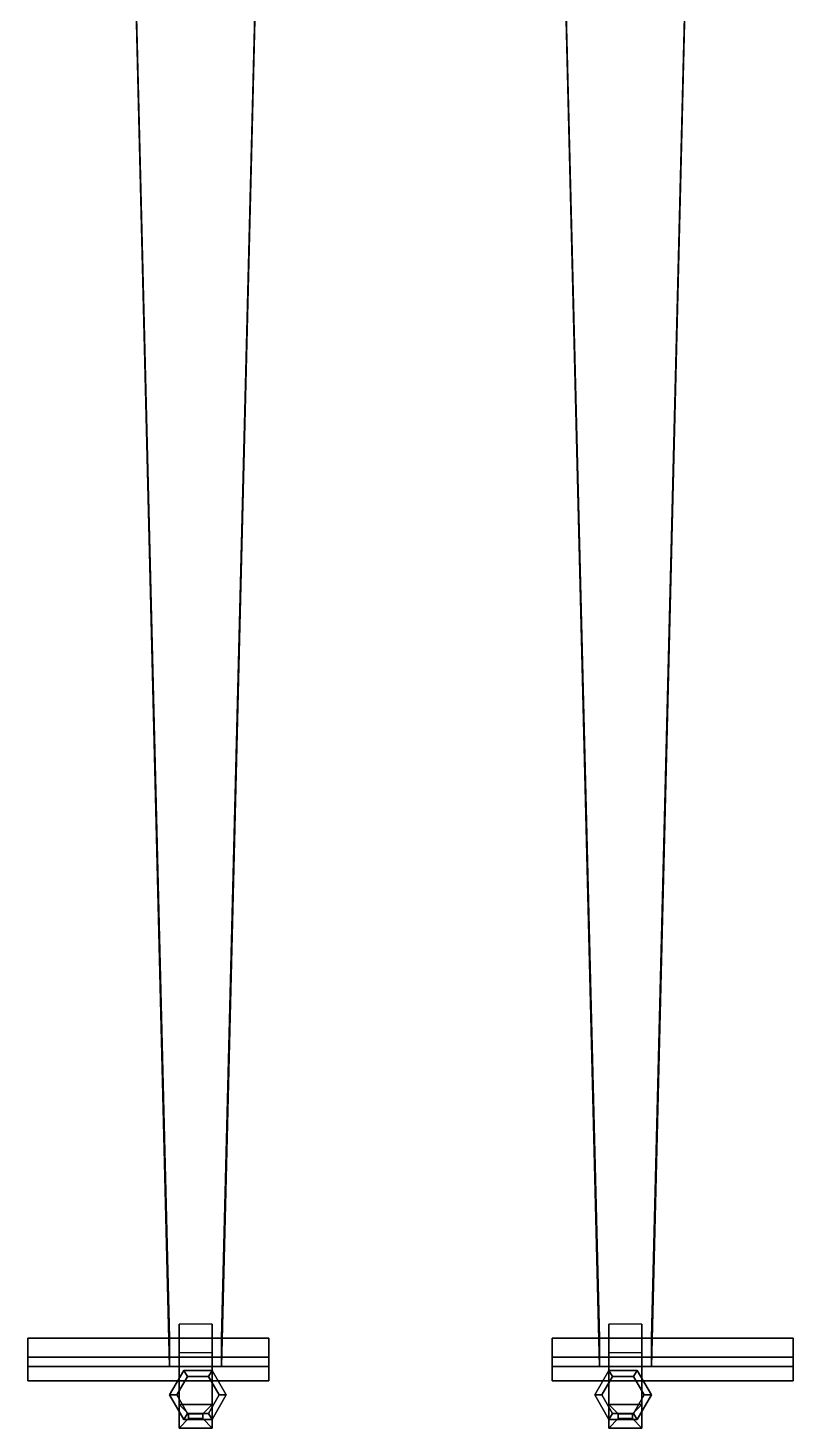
# Model space of a CAD drawing. Header units: millimetres. Extents: x -1.26 to 7, y -4.74 to 2.87.
# Drawn here: x -0.81 to 0.81, y -4.74 to -1.776 of the extents above; entities that cross this region are included whole.
import ezdxf

# ---------------------------------------------------------------- set-up
doc = ezdxf.new("R2010")
doc.units = ezdxf.units.MM
doc.layers.add('supports', color=5, linetype='Continuous')

msp = doc.modelspace()

# ---------------------------------------------------------------- linework, layer by layer
at = {"layer": 'supports'}
for points in [[(-0.6, -0.96, 0.55), (-0.51, -4.55, 0.34), (-0.51, -4.61, 0.45), (-0.6, -0.96, 0.84)], [(-0.6, -0.96, 0.84), (-0.51, -4.61, 0.45), (-0.4, -4.61, 0.45), (-0.31, -0.96, 0.84)], [(-0.31, -0.96, 0.55), (-0.4, -4.55, 0.34), (-0.51, -4.55, 0.34), (-0.6, -0.96, 0.55)], [(-0.4, -4.61, 0.45), (-0.4, -4.55, 0.34), (-0.31, -0.96, 0.55), (-0.31, -0.96, 0.84)], [(0.31, -0.96, 0.55), (0.4, -4.55, 0.34), (0.4, -4.61, 0.45), (0.31, -0.96, 0.84)], [(0.6, -0.96, 0.55), (0.51, -4.55, 0.34), (0.4, -4.55, 0.34), (0.31, -0.96, 0.55)], [(0.31, -0.96, 0.84), (0.4, -4.61, 0.45), (0.51, -4.61, 0.45), (0.6, -0.96, 0.84)], [(0.51, -4.61, 0.45), (0.51, -4.55, 0.34), (0.6, -0.96, 0.55), (0.6, -0.96, 0.84)], [(-0.42, -4.69, 0.57), (-0.42, -4.52, 0.45), (-0.49, -4.52, 0.45), (-0.49, -4.69, 0.57)], [(-0.49, -4.52, 0.45), (-0.49, -4.58, 0.45), (-0.49, -4.74, 0.56), (-0.49, -4.69, 0.57)], [(-0.42, -4.74, 0.56), (-0.42, -4.58, 0.45), (-0.42, -4.52, 0.45), (-0.42, -4.69, 0.57)], [(0.42, -4.52, 0.45), (0.42, -4.58, 0.45), (0.42, -4.74, 0.56), (0.42, -4.69, 0.57)], [(0.49, -4.69, 0.57), (0.49, -4.52, 0.45), (0.42, -4.52, 0.45), (0.42, -4.69, 0.57)], [(0.49, -4.74, 0.56), (0.49, -4.58, 0.45), (0.49, -4.52, 0.45), (0.49, -4.69, 0.57)], [(-0.81, -4.61, 0.45), (-0.81, -4.55, 0.34), (-0.3, -4.55, 0.34), (-0.3, -4.61, 0.45)], [(-0.3, -4.61, 0.45), (-0.3, -4.55, 0.34), (-0.81, -4.55, 0.34), (-0.81, -4.61, 0.45)], [(-0.3, -4.55, 0.34), (-0.3, -4.55, 0.29), (-0.81, -4.55, 0.29), (-0.81, -4.55, 0.34)], [(-0.81, -4.55, 0.34), (-0.81, -4.55, 0.29), (-0.3, -4.55, 0.29), (-0.3, -4.55, 0.34)], [(-0.81, -4.55, 0.29), (-0.81, -4.59, 0.19), (-0.3, -4.59, 0.19), (-0.3, -4.55, 0.29)], [(-0.3, -4.55, 0.29), (-0.3, -4.59, 0.19), (-0.81, -4.59, 0.19), (-0.81, -4.55, 0.29)], [(0.3, -4.55, 0.34), (0.3, -4.55, 0.29), (0.81, -4.55, 0.29), (0.81, -4.55, 0.34)], [(0.81, -4.55, 0.34), (0.81, -4.55, 0.29), (0.3, -4.55, 0.29), (0.3, -4.55, 0.34)], [(0.81, -4.55, 0.29), (0.81, -4.59, 0.19), (0.3, -4.59, 0.19), (0.3, -4.55, 0.29)], [(0.3, -4.55, 0.29), (0.3, -4.59, 0.19), (0.81, -4.59, 0.19), (0.81, -4.55, 0.29)], [(0.81, -4.61, 0.45), (0.81, -4.55, 0.34), (0.3, -4.55, 0.34), (0.3, -4.61, 0.45)], [(0.3, -4.61, 0.45), (0.3, -4.55, 0.34), (0.81, -4.55, 0.34), (0.81, -4.61, 0.45)], [(-0.49, -4.74, 0.56), (-0.49, -4.58, 0.45), (-0.42, -4.58, 0.45), (-0.42, -4.74, 0.56)], [(0.42, -4.74, 0.56), (0.42, -4.58, 0.45), (0.49, -4.58, 0.45), (0.49, -4.74, 0.56)], [(-0.3, -4.64, 0.47), (-0.3, -4.61, 0.45), (-0.81, -4.61, 0.45), (-0.81, -4.64, 0.47)], [(-0.81, -4.64, 0.47), (-0.81, -4.61, 0.45), (-0.3, -4.61, 0.45), (-0.3, -4.64, 0.47)], [(-0.51, -4.67, 0.48), (-0.495, -4.67, 0.4887), (-0.4725, -4.631, 0.4887), (-0.48, -4.618, 0.48)], [(-0.495, -4.67, 0.4713), (-0.51, -4.67, 0.48), (-0.48, -4.618, 0.48), (-0.4725, -4.631, 0.4713)], [(-0.48, -4.618, 0.48), (-0.4725, -4.631, 0.4887), (-0.4275, -4.631, 0.4887), (-0.42, -4.618, 0.48)], [(-0.4725, -4.631, 0.4713), (-0.48, -4.618, 0.48), (-0.42, -4.618, 0.48), (-0.4275, -4.631, 0.4713)], [(-0.42, -4.618, 0.48), (-0.4275, -4.631, 0.4887), (-0.405, -4.67, 0.4887), (-0.39, -4.67, 0.48)], [(-0.4275, -4.631, 0.4713), (-0.42, -4.618, 0.48), (-0.39, -4.67, 0.48), (-0.405, -4.67, 0.4713)], [(0.81, -4.64, 0.47), (0.81, -4.61, 0.45), (0.3, -4.61, 0.45), (0.3, -4.64, 0.47)], [(0.3, -4.64, 0.47), (0.3, -4.61, 0.45), (0.81, -4.61, 0.45), (0.81, -4.64, 0.47)], [(0.39, -4.67, 0.48), (0.405, -4.67, 0.4887), (0.4275, -4.631, 0.4887), (0.42, -4.618, 0.48)], [(0.405, -4.67, 0.4713), (0.39, -4.67, 0.48), (0.42, -4.618, 0.48), (0.4275, -4.631, 0.4713)], [(0.42, -4.618, 0.48), (0.4275, -4.631, 0.4887), (0.4725, -4.631, 0.4887), (0.48, -4.618, 0.48)], [(0.4275, -4.631, 0.4713), (0.42, -4.618, 0.48), (0.48, -4.618, 0.48), (0.4725, -4.631, 0.4713)], [(0.48, -4.618, 0.48), (0.4725, -4.631, 0.4887), (0.495, -4.67, 0.4887), (0.51, -4.67, 0.48)], [(0.4725, -4.631, 0.4713), (0.48, -4.618, 0.48), (0.51, -4.67, 0.48), (0.495, -4.67, 0.4713)], [(-0.495, -4.67, 0.4887), (-0.495, -4.67, 0.4713), (-0.4725, -4.631, 0.4713), (-0.4725, -4.631, 0.4887)], [(-0.4725, -4.631, 0.4887), (-0.4725, -4.631, 0.4713), (-0.4275, -4.631, 0.4713), (-0.4275, -4.631, 0.4887)], [(-0.4275, -4.631, 0.4887), (-0.4275, -4.631, 0.4713), (-0.405, -4.67, 0.4713), (-0.405, -4.67, 0.4887)], [(0.405, -4.67, 0.4887), (0.405, -4.67, 0.4713), (0.4275, -4.631, 0.4713), (0.4275, -4.631, 0.4887)], [(0.4275, -4.631, 0.4887), (0.4275, -4.631, 0.4713), (0.4725, -4.631, 0.4713), (0.4725, -4.631, 0.4887)], [(0.4725, -4.631, 0.4887), (0.4725, -4.631, 0.4713), (0.495, -4.67, 0.4713), (0.495, -4.67, 0.4887)], [(-0.48, -4.722, 0.48), (-0.4725, -4.709, 0.4887), (-0.495, -4.67, 0.4887), (-0.51, -4.67, 0.48)], [(-0.4725, -4.709, 0.4713), (-0.48, -4.722, 0.48), (-0.51, -4.67, 0.48), (-0.495, -4.67, 0.4713)], [(-0.4725, -4.709, 0.4887), (-0.4725, -4.709, 0.4713), (-0.495, -4.67, 0.4713), (-0.495, -4.67, 0.4887)], [(-0.39, -4.67, 0.48), (-0.405, -4.67, 0.4887), (-0.4275, -4.709, 0.4887), (-0.42, -4.722, 0.48)], [(-0.405, -4.67, 0.4887), (-0.405, -4.67, 0.4713), (-0.4275, -4.709, 0.4713), (-0.4275, -4.709, 0.4887)], [(-0.405, -4.67, 0.4713), (-0.39, -4.67, 0.48), (-0.42, -4.722, 0.48), (-0.4275, -4.709, 0.4713)], [(0.42, -4.722, 0.48), (0.4275, -4.709, 0.4887), (0.405, -4.67, 0.4887), (0.39, -4.67, 0.48)], [(0.4275, -4.709, 0.4713), (0.42, -4.722, 0.48), (0.39, -4.67, 0.48), (0.405, -4.67, 0.4713)], [(0.4275, -4.709, 0.4887), (0.4275, -4.709, 0.4713), (0.405, -4.67, 0.4713), (0.405, -4.67, 0.4887)], [(0.51, -4.67, 0.48), (0.495, -4.67, 0.4887), (0.4725, -4.709, 0.4887), (0.48, -4.722, 0.48)], [(0.495, -4.67, 0.4887), (0.495, -4.67, 0.4713), (0.4725, -4.709, 0.4713), (0.4725, -4.709, 0.4887)], [(0.495, -4.67, 0.4713), (0.51, -4.67, 0.48), (0.48, -4.722, 0.48), (0.4725, -4.709, 0.4713)], [(-0.44, -4.71, 0.73), (-0.42, -4.69, 0.57), (-0.49, -4.69, 0.57), (-0.47, -4.71, 0.73)], [(-0.49, -4.69, 0.57), (-0.49, -4.74, 0.56), (-0.47, -4.72, 0.73), (-0.47, -4.71, 0.73)], [(-0.42, -4.722, 0.48), (-0.4275, -4.709, 0.4887), (-0.4725, -4.709, 0.4887), (-0.48, -4.722, 0.48)], [(-0.4275, -4.709, 0.4713), (-0.42, -4.722, 0.48), (-0.48, -4.722, 0.48), (-0.4725, -4.709, 0.4713)], [(-0.4275, -4.709, 0.4887), (-0.4275, -4.709, 0.4713), (-0.4725, -4.709, 0.4713), (-0.4725, -4.709, 0.4887)], [(-0.47, -4.71, 0.73), (-0.47, -4.72, 0.73), (-0.44, -4.72, 0.73), (-0.44, -4.71, 0.73)], [(-0.44, -4.72, 0.73), (-0.42, -4.74, 0.56), (-0.42, -4.69, 0.57), (-0.44, -4.71, 0.73)], [(0.47, -4.71, 0.73), (0.49, -4.69, 0.57), (0.42, -4.69, 0.57), (0.44, -4.71, 0.73)], [(0.42, -4.69, 0.57), (0.42, -4.74, 0.56), (0.44, -4.72, 0.73), (0.44, -4.71, 0.73)], [(0.48, -4.722, 0.48), (0.4725, -4.709, 0.4887), (0.4275, -4.709, 0.4887), (0.42, -4.722, 0.48)], [(0.4725, -4.709, 0.4713), (0.48, -4.722, 0.48), (0.42, -4.722, 0.48), (0.4275, -4.709, 0.4713)], [(0.4725, -4.709, 0.4887), (0.4725, -4.709, 0.4713), (0.4275, -4.709, 0.4713), (0.4275, -4.709, 0.4887)], [(0.44, -4.71, 0.73), (0.44, -4.72, 0.73), (0.47, -4.72, 0.73), (0.47, -4.71, 0.73)], [(0.47, -4.72, 0.73), (0.49, -4.74, 0.56), (0.49, -4.69, 0.57), (0.47, -4.71, 0.73)], [(-0.47, -4.72, 0.73), (-0.49, -4.74, 0.56), (-0.42, -4.74, 0.56), (-0.44, -4.72, 0.73)], [(0.44, -4.72, 0.73), (0.42, -4.74, 0.56), (0.49, -4.74, 0.56), (0.47, -4.72, 0.73)]]:
    msp.add_3dface(points, dxfattribs=at)

doc.saveas('drawing.dxf')
